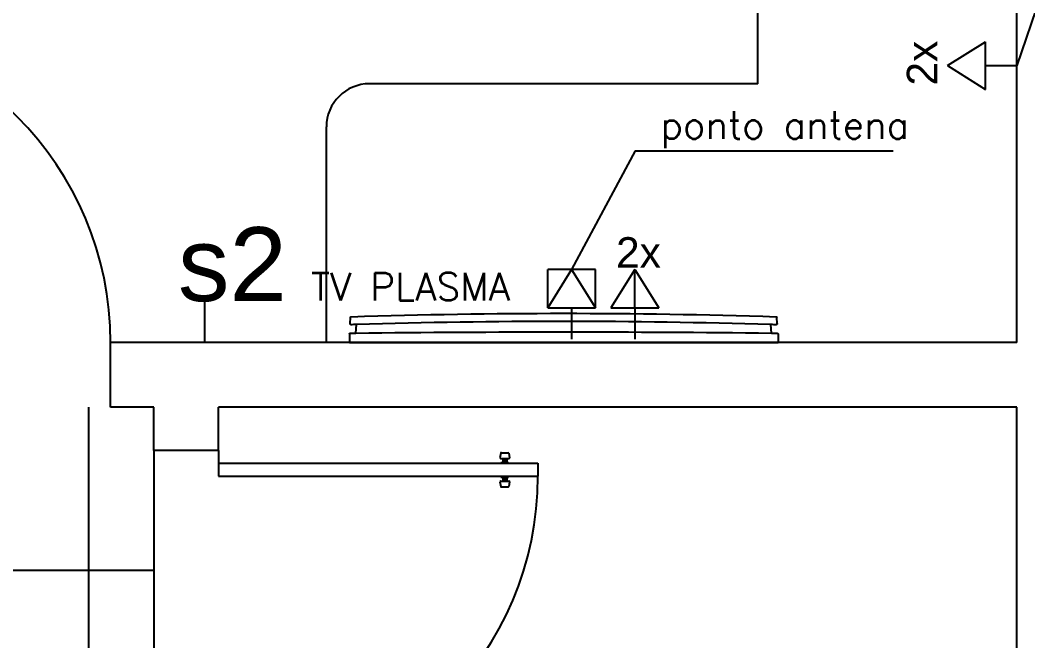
# Model space of a CAD drawing. Header units: millimetres. Extents: x 2182 to 2335, y 1488 to 1614.
# Drawn here: x 2204.519 to 2206.854, y 1510.51 to 1511.949 of the extents above; entities that cross this region are included whole.
import ezdxf

# ---------------------------------------------------------------- set-up
doc = ezdxf.new("R2010")
doc.units = ezdxf.units.MM
for name, color, linetype in [('ACES', 7, 'Continuous'), ('ACES-I', 1, 'Continuous'), ('default', 7, 'Continuous'), ('Layer1', 1, 'Continuous'), ('Layer2', 3, 'Continuous')]:
    doc.layers.add(name, color=color, linetype=linetype)
doc.styles.add('Arial1', font='arial.ttf')
doc.styles.add('ROMANS', font='romans')

# ---------------------------------------------------------------- blocks, each defined once
blk = doc.blocks.new('PGIRO80')
at = {"color": 3}
for p, q in [((-0.0124, -0.37), (-0.0124, 0.37)), ((-0.0124, 0.37), (0.0176, 0.37)), ((0.0176, -0.37), (0.0176, 0.37)), ((-0.036, 0.3025), (-0.0252, 0.3043)), ((0.0304, 0.3043), (0.0412, 0.3025)), ((-0.0371, 0.2855), (-0.0371, 0.3012)), ((-0.036, 0.2841), (-0.0252, 0.2823)), ((-0.0236, 0.2837), (-0.0236, 0.303)), ((-0.0236, 0.2978), (-0.0144, 0.2978)), ((-0.0236, 0.2933), (-0.0144, 0.2933)), ((-0.0236, 0.2888), (-0.0144, 0.2888)), ((-0.0144, 0.3023), (-0.0124, 0.3023)), ((-0.0144, 0.2843), (-0.0144, 0.3023)), ((-0.0144, 0.2843), (-0.0124, 0.2843)), ((0.0176, 0.3023), (0.0196, 0.3023)), ((0.0176, 0.2843), (0.0196, 0.2843)), ((0.0196, 0.2843), (0.0196, 0.3023)), ((0.0196, 0.2978), (0.0289, 0.2978)), ((0.0196, 0.2933), (0.0289, 0.2933)), ((0.0196, 0.2888), (0.0289, 0.2888)), ((0.0289, 0.2837), (0.0289, 0.303)), ((0.0304, 0.2823), (0.0412, 0.2841)), ((0.0424, 0.2855), (0.0424, 0.3012)), ((-0.0424, -0.37), (-0.0124, -0.37)), ((-0.0124, -0.37), (0.0176, -0.37))]:
    blk.add_line(p, q, dxfattribs=at)
blk.add_arc((0.0176, -0.37), 0.74, 0, 90)
for centre, start, end in [((-0.025, 0.303), 0, 98.1301), ((0.0302, 0.303), 81.8699, 180), ((-0.0358, 0.3012), 98.1301, 180), ((-0.0358, 0.2855), 180, 261.8699), ((-0.025, 0.2837), 261.8699, 0), ((0.0302, 0.2837), 180, 278.1301), ((0.041, 0.3012), 0, 81.8699), ((0.041, 0.2855), 278.1301, 0)]:
    blk.add_arc(centre, 0.0014, start, end, dxfattribs=at)
blk = doc.blocks.new('A$C11DD1866')
at = {"layer": 'ACES'}
for p, q in [((0, 0.0478), (0, 0.0678)), ((0, 0.0678), (0.9933, 0.0678)), ((0.9933, 0.0478), (0.9933, 0.0678)), ((0.0016, 0.0238), (0.0025, 0.0098)), ((0.0152, 0.046), (0.0165, 0.026)), ((0.9781, 0.046), (0.9768, 0.026)), ((0.9917, 0.0239), (0.9907, 0.0098))]:
    blk.add_line(p, q, dxfattribs=at)
for centre, radius, start, end in [((0.002, 0.048), 0.002, 183.7723, 269.137), ((0.9913, 0.048), 0.002, 270.863, 356.2277), ((0.0036, 0.0239), 0.002, 87.6867, 183.7723), ((0.3966, 26.2473), 26.2043, 269.13704, 269.16591), ((0.3954, 9.7242), 9.7063, 267.68672, 267.76226), ((0.5954, 9.7242), 9.7063, 272.25174, 272.32734), ((0.5966, 26.2473), 26.2043, 270.83409, 270.86296), ((0.9897, 0.024), 0.002, 356.2277, 92.3273), ((0.0045, 0.0099), 0.002, 183.7723, 267.6842), ((0.4966, 15.2846), 15.2846, 268.15461, 271.84539), ((0.9887, 0.0099), 0.002, 272.3158, 356.2277)]:
    blk.add_arc(centre, radius, start, end, dxfattribs=at)
at = {"layer": 'ACES-I'}
for centre, radius, start, end in [((0.4966, 41.7863), 41.7433, 269.33915, 270.66085), ((0.4951, 15.4998), 15.4818, 268.2282, 271.78289)]:
    blk.add_arc(centre, radius, start, end, dxfattribs=at)

msp = doc.modelspace()

# ---------------------------------------------------------------- hatches: boundary and pattern name
at = {"linetype": 'Continuous'}
h = msp.add_hatch(dxfattribs=at)
h.set_pattern_fill('ANGLE', color=3)
h.set_pattern_definition([(0, (-0.572, 0), (0, 6.985), [5.08, -1.905]), (90, (-0.572, 0), (-6.985, 4e-16), [5.08, -1.905])])
h.paths.add_polyline_path([(2205.9431, 1511.3707), (2205.9431, 1511.2825), (2205.9984, 1511.2825)])
h = msp.add_hatch(dxfattribs=at)
h.set_pattern_fill('ANSI37', color=8, scale=0.19, angle=45)
h.set_pattern_definition([(90, (333.9988, -114.4818), (-0.60325, 1e-16), []), (180, (333.9988, -114.4818), (-1e-16, -0.60325), [])])
h.paths.add_polyline_path([(2204.8283, 1510.1517), (2204.8283, 1510.9517), (2204.8283, 1511.0517), (2197.4783, 1511.0517), (2194.8783, 1511.0517), (2194.8783, 1511.0017), (2194.8783, 1510.0517), (2195.0283, 1510.0517), (2195.0283, 1508.5617), (2204.8282, 1508.6515)])
h.paths.add_polyline_path([(2200.002, 1509.221), (2200.311, 1509.221), (2200.311, 1509.3784), (2200.002, 1509.3784)], flags=16)
h.paths.add_polyline_path([(2200.0096, 1509.3583), (2201.5705, 1509.3583), (2201.5705, 1509.5444), (2200.0096, 1509.5444)], flags=16)
h.paths.add_polyline_path([(2200.0171, 1509.566), (2200.7659, 1509.566), (2200.7659, 1509.7208), (2200.0171, 1509.7208)], flags=16)

# ---------------------------------------------------------------- linework, layer by layer
at = {"color": 6, "linetype": 'ByBlock'}
for p, q in [((2206.8283, 1511.2017), (2206.8283, 1516.2017)), ((2204.7283, 1511.0517), (2204.7283, 1511.2017)), ((2206.8283, 1511.2017), (2204.7283, 1511.2017)), ((2204.8283, 1511.0517), (2204.7283, 1511.0517)), ((2204.8283, 1510.9517), (2204.8283, 1511.0517)), ((2204.9783, 1510.9517), (2204.9783, 1511.0517)), ((2206.8283, 1511.0517), (2204.9783, 1511.0517)), ((2206.8283, 1508.6517), (2206.8283, 1511.0517)), ((2204.9783, 1510.9517), (2204.8283, 1510.9517))]:
    msp.add_line(p, q, dxfattribs=at)
at = {"color": 1, "linetype": 'Continuous'}
for p, q in [((2206.9783, 1512.2872), (2206.8283, 1511.8437)), ((2205.9442, 1511.6462), (2205.7967, 1511.3707)), ((2205.9442, 1511.6462), (2206.5418, 1511.6462))]:
    msp.add_line(p, q, dxfattribs=at)
at = {"color": 3, "linetype": 'Continuous'}
for p, q in [((2206.6674, 1511.8437), (2206.7557, 1511.899)), ((2206.7557, 1511.7884), (2206.7557, 1511.899)), ((2206.6674, 1511.8437), (2206.7557, 1511.7884)), ((2206.7557, 1511.8437), (2206.8283, 1511.8437)), ((2205.7967, 1511.3707), (2205.7414, 1511.2825)), ((2205.7414, 1511.2825), (2205.7414, 1511.3707)), ((2205.852, 1511.3707), (2205.7414, 1511.3707)), ((2205.7967, 1511.3707), (2205.852, 1511.2825)), ((2205.852, 1511.2825), (2205.852, 1511.3707)), ((2205.9431, 1511.3707), (2205.8878, 1511.2825)), ((2205.9431, 1511.2825), (2205.9431, 1511.3707)), ((2205.9431, 1511.3707), (2205.9984, 1511.2825)), ((2204.9456, 1511.298), (2204.9456, 1511.2017)), ((2205.7414, 1511.2825), (2205.852, 1511.2825)), ((2205.7414, 1511.2825), (2205.852, 1511.2825)), ((2205.7967, 1511.2825), (2205.7967, 1511.2098)), ((2205.8878, 1511.2825), (2205.9984, 1511.2825)), ((2205.9431, 1511.2825), (2205.9431, 1511.2098))]:
    msp.add_line(p, q, dxfattribs=at)
at = {"color": 7, "linetype": 'ByBlock'}
msp.add_line((2204.8283, 1510.9517), (2204.8283, 1510.1517), dxfattribs=at)
at = {"layer": 'Layer2'}
for p, q in [((2206.2283, 1511.8017), (2206.2283, 1513.1017)), ((2206.2283, 1511.8017), (2205.3283, 1511.8017)), ((2205.2283, 1511.2017), (2205.2283, 1511.7017))]:
    msp.add_line(p, q, dxfattribs=at)
msp.add_arc((2205.3283, 1511.7017), 0.1, 90, 180, dxfattribs=at)

# ---------------------------------------------------------------- block references
msp.add_blockref('PGIRO80', (2203.9707, 1511.5717))
at = {"rotation": 270}
msp.add_blockref('PGIRO80', (2205.3483, 1510.9093), dxfattribs=at)
at = {"layer": 'Layer1', "xscale": -1, "rotation": 180}
msp.add_blockref('A$C11DD1866', (2205.2816, 1511.2695), dxfattribs=at)

# ---------------------------------------------------------------- texts
at = {"color": 1, "ltscale": 0.3, "style": 'ROMANS'}
msp.add_text('ponto antena', height=0.064, dxfattribs=at).set_placement((2206.0024, 1511.674))
at = {"color": 3, "ltscale": 0.3, "style": 'ROMANS'}
msp.add_text('TV PLASMA', height=0.064, dxfattribs=at).set_placement((2205.1927, 1511.299))
at = {"layer": 'default', "color": 2, "style": 'Arial1'}
msp.add_text('2x', height=0.07051, rotation=90, dxfattribs=at).set_placement((2206.6439, 1511.7974))
for s, height, p in [('s2', 0.17126, (2204.8842, 1511.2978)), ('2x', 0.07051, (2205.8995, 1511.3754))]:
    msp.add_text(s, height=height, dxfattribs=at).set_placement(p)

doc.saveas('drawing.dxf')
